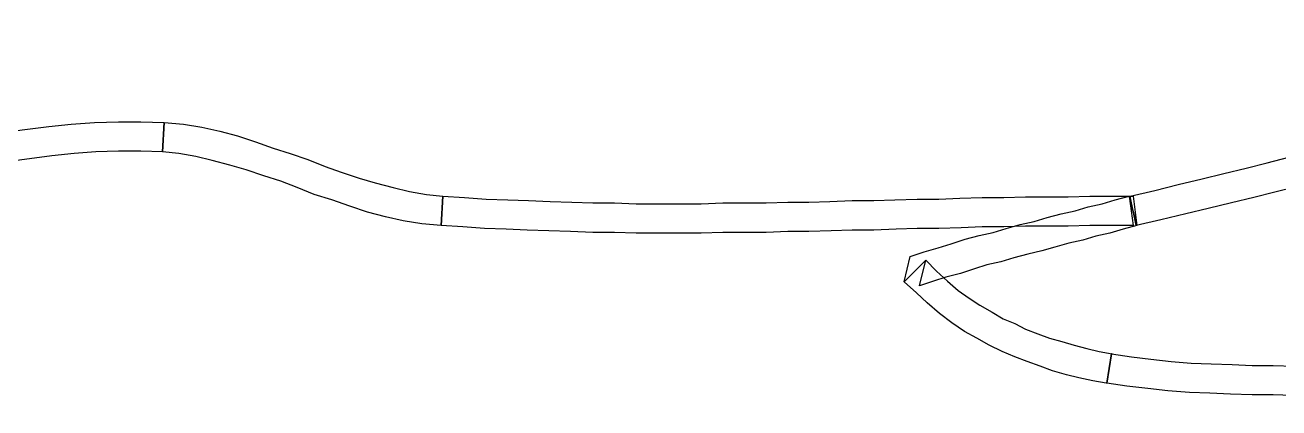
# Model space of a CAD drawing. Header units: centimetres. Extents: x 0.1 to 36.1, y 0.1 to 26.9.
# Drawn here: x 6.58 to 13.38, y 0.87 to 2.95 of the extents above; entities that cross this region are included whole.
import ezdxf

# ---------------------------------------------------------------- set-up
doc = ezdxf.new("R2010")
doc.units = ezdxf.units.CM
doc.header["$MEASUREMENT"] = 0
doc.layers.add('Layer 1', color=7, linetype='Continuous')

msp = doc.modelspace()

# ---------------------------------------------------------------- linework, layer by layer
at = {"layer": 'Layer 1'}
for points, knots in [([(12.60783, 1.8599), (12.60783, 1.8599), (12.74218, 1.88929), (12.74218, 1.88929), (12.74218, 1.88929), (12.74218, 1.88929), (12.87653, 1.92287), (12.87653, 1.92287), (12.87653, 1.92287), (12.87653, 1.92287), (12.99829, 1.95226), (12.99829, 1.95226), (12.99829, 1.95226), (12.99829, 1.95226), (13.12424, 1.98165), (13.12424, 1.98165), (13.12424, 1.98165), (13.12424, 1.98165), (13.24599, 2.01104), (13.24599, 2.01104), (13.24599, 2.01104), (13.24599, 2.01104), (13.35935, 2.04043), (13.35935, 2.04043), (13.35935, 2.04043), (13.35935, 2.04043), (13.4769, 2.06982), (13.4769, 2.06982), (13.4769, 2.06982), (13.4769, 2.06982), (13.58606, 2.09921), (13.58606, 2.09921), (13.58606, 2.09921), (13.58606, 2.09921), (13.69942, 2.12859), (13.69942, 2.12859), (13.69942, 2.12859), (13.69942, 2.12859), (13.80858, 2.15379), (13.80858, 2.15379), (13.80858, 2.15379), (13.80858, 2.15379), (13.91354, 2.18317), (13.91354, 2.18317), (13.91354, 2.18317), (13.91354, 2.18317), (14.0227, 2.21256), (14.0227, 2.21256), (14.0227, 2.21256), (14.0227, 2.21256), (14.12766, 2.24195), (14.12766, 2.24195), (14.12766, 2.24195), (14.12766, 2.24195), (14.23262, 2.26714), (14.23262, 2.26714), (14.23262, 2.26714), (14.23262, 2.26714), (14.33758, 2.29653), (14.33758, 2.29653), (14.33758, 2.29653), (14.33758, 2.29653), (14.44674, 2.32592), (14.44674, 2.32592), (14.44674, 2.32592), (14.44674, 2.32592), (14.5517, 2.35111), (14.5517, 2.35111), (14.5517, 2.35111), (14.5517, 2.35111), (14.66086, 2.3805), (14.66086, 2.3805), (14.66086, 2.3805), (14.66086, 2.3805), (14.77002, 2.40569), (14.77002, 2.40569), (14.77002, 2.40569), (14.77002, 2.40569), (14.87917, 2.43508), (14.87917, 2.43508), (14.87917, 2.43508), (14.87917, 2.43508), (14.98833, 2.46447), (14.98833, 2.46447), (14.98833, 2.46447), (14.98833, 2.46447), (15.10169, 2.49386), (15.10169, 2.49386), (15.10169, 2.49386), (15.10169, 2.49386), (15.21505, 2.51905), (15.21505, 2.51905), (15.21505, 2.51905), (15.21505, 2.51905), (15.341, 2.54844), (15.341, 2.54844), (15.341, 2.54844), (15.341, 2.54844), (15.45855, 2.57783), (15.45855, 2.57783), (15.45855, 2.57783), (15.45855, 2.57783), (15.58451, 2.60721), (15.58451, 2.60721), (15.58451, 2.60721), (15.58451, 2.60721), (15.71046, 2.6366), (15.71046, 2.6366), (15.71046, 2.6366), (15.71046, 2.6366), (15.84481, 2.66599), (15.84481, 2.66599), (15.84481, 2.66599), (15.84481, 2.66599), (15.97916, 2.69538), (15.97916, 2.69538), (15.97916, 2.69538), (15.97916, 2.69538), (16.1219, 2.72477), (16.1219, 2.72477), (16.1219, 2.72477), (16.1219, 2.72477), (16.26885, 2.75836), (16.26885, 2.75836), (16.26885, 2.75836), (16.26885, 2.75836), (16.41999, 2.78775), (16.41999, 2.78775), (16.41999, 2.78775), (16.41999, 2.78775), (16.3864, 2.94729), (16.3864, 2.94729), (16.3864, 2.94729), (16.3864, 2.94729), (16.23526, 2.9179), (16.23526, 2.9179), (16.23526, 2.9179), (16.23526, 2.9179), (16.08832, 2.88431), (16.08832, 2.88431), (16.08832, 2.88431), (16.08832, 2.88431), (15.94557, 2.85492), (15.94557, 2.85492), (15.94557, 2.85492), (15.94557, 2.85492), (15.81122, 2.82553), (15.81122, 2.82553), (15.81122, 2.82553), (15.81122, 2.82553), (15.67687, 2.79614), (15.67687, 2.79614), (15.67687, 2.79614), (15.67687, 2.79614), (15.55092, 2.76675), (15.55092, 2.76675), (15.55092, 2.76675), (15.55092, 2.76675), (15.42497, 2.73736), (15.42497, 2.73736), (15.42497, 2.73736), (15.42497, 2.73736), (15.29902, 2.70798), (15.29902, 2.70798), (15.29902, 2.70798), (15.29902, 2.70798), (15.18146, 2.67859), (15.18146, 2.67859), (15.18146, 2.67859), (15.18146, 2.67859), (15.0681, 2.6534), (15.0681, 2.6534), (15.0681, 2.6534), (15.0681, 2.6534), (14.94635, 2.62401), (14.94635, 2.62401), (14.94635, 2.62401), (14.94635, 2.62401), (14.83719, 2.59462), (14.83719, 2.59462), (14.83719, 2.59462), (14.83719, 2.59462), (14.72803, 2.56523), (14.72803, 2.56523), (14.72803, 2.56523), (14.72803, 2.56523), (14.61887, 2.54004), (14.61887, 2.54004), (14.61887, 2.54004), (14.61887, 2.54004), (14.50971, 2.51065), (14.50971, 2.51065), (14.50971, 2.51065), (14.50971, 2.51065), (14.40475, 2.48546), (14.40475, 2.48546), (14.40475, 2.48546), (14.40475, 2.48546), (14.29559, 2.45607), (14.29559, 2.45607), (14.29559, 2.45607), (14.29559, 2.45607), (14.19063, 2.42668), (14.19063, 2.42668), (14.19063, 2.42668), (14.19063, 2.42668), (14.08567, 2.40149), (14.08567, 2.40149), (14.08567, 2.40149), (14.08567, 2.40149), (13.98071, 2.3721), (13.98071, 2.3721), (13.98071, 2.3721), (13.98071, 2.3721), (13.87155, 2.34271), (13.87155, 2.34271), (13.87155, 2.34271), (13.87155, 2.34271), (13.76659, 2.31333), (13.76659, 2.31333), (13.76659, 2.31333), (13.76659, 2.31333), (13.65744, 2.28813), (13.65744, 2.28813), (13.65744, 2.28813), (13.65744, 2.28813), (13.54408, 2.25875), (13.54408, 2.25875), (13.54408, 2.25875), (13.54408, 2.25875), (13.43492, 2.22936), (13.43492, 2.22936), (13.43492, 2.22936), (13.43492, 2.22936), (13.31736, 2.19997), (13.31736, 2.19997), (13.31736, 2.19997), (13.31736, 2.19997), (13.20401, 2.17058), (13.20401, 2.17058), (13.20401, 2.17058), (13.20401, 2.17058), (13.08225, 2.14119), (13.08225, 2.14119), (13.08225, 2.14119), (13.08225, 2.14119), (12.9647, 2.1118), (12.9647, 2.1118), (12.9647, 2.1118), (12.9647, 2.1118), (12.83455, 2.08241), (12.83455, 2.08241), (12.83455, 2.08241), (12.83455, 2.08241), (12.70859, 2.04883), (12.70859, 2.04883), (12.70859, 2.04883), (12.70859, 2.04883), (12.57425, 2.01944), (12.57425, 2.01944), (12.57425, 2.01944), (12.57425, 2.01944), (12.60783, 1.8599), (12.60783, 1.8599)], [0, 0, 0, 0, 0.0151515, 0.0151515, 0.0151515, 0.0151515, 0.030303, 0.030303, 0.030303, 0.030303, 0.0454545, 0.0454545, 0.0454545, 0.0454545, 0.0606061, 0.0606061, 0.0606061, 0.0606061, 0.0757576, 0.0757576, 0.0757576, 0.0757576, 0.0909091, 0.0909091, 0.0909091, 0.0909091, 0.1060606, 0.1060606, 0.1060606, 0.1060606, 0.1212121, 0.1212121, 0.1212121, 0.1212121, 0.1363636, 0.1363636, 0.1363636, 0.1363636, 0.1515152, 0.1515152, 0.1515152, 0.1515152, 0.1666667, 0.1666667, 0.1666667, 0.1666667, 0.1818182, 0.1818182, 0.1818182, 0.1818182, 0.1969697, 0.1969697, 0.1969697, 0.1969697, 0.2121212, 0.2121212, 0.2121212, 0.2121212, 0.2272727, 0.2272727, 0.2272727, 0.2272727, 0.2424242, 0.2424242, 0.2424242, 0.2424242, 0.2575758, 0.2575758, 0.2575758, 0.2575758, 0.2727273, 0.2727273, 0.2727273, 0.2727273, 0.2878788, 0.2878788, 0.2878788, 0.2878788, 0.3030303, 0.3030303, 0.3030303, 0.3030303, 0.3181818, 0.3181818, 0.3181818, 0.3181818, 0.3333333, 0.3333333, 0.3333333, 0.3333333, 0.3484848, 0.3484848, 0.3484848, 0.3484848, 0.3636364, 0.3636364, 0.3636364, 0.3636364, 0.3787879, 0.3787879, 0.3787879, 0.3787879, 0.3939394, 0.3939394, 0.3939394, 0.3939394, 0.4090909, 0.4090909, 0.4090909, 0.4090909, 0.4242424, 0.4242424, 0.4242424, 0.4242424, 0.4393939, 0.4393939, 0.4393939, 0.4393939, 0.4545455, 0.4545455, 0.4545455, 0.4545455, 0.469697, 0.469697, 0.469697, 0.469697, 0.4848485, 0.4848485, 0.4848485, 0.4848485, 0.5, 0.5, 0.5, 0.5, 0.5151515, 0.5151515, 0.5151515, 0.5151515, 0.530303, 0.530303, 0.530303, 0.530303, 0.5454545, 0.5454545, 0.5454545, 0.5454545, 0.5606061, 0.5606061, 0.5606061, 0.5606061, 0.5757576, 0.5757576, 0.5757576, 0.5757576, 0.5909091, 0.5909091, 0.5909091, 0.5909091, 0.6060606, 0.6060606, 0.6060606, 0.6060606, 0.6212121, 0.6212121, 0.6212121, 0.6212121, 0.6363636, 0.6363636, 0.6363636, 0.6363636, 0.6515152, 0.6515152, 0.6515152, 0.6515152, 0.6666667, 0.6666667, 0.6666667, 0.6666667, 0.6818182, 0.6818182, 0.6818182, 0.6818182, 0.6969697, 0.6969697, 0.6969697, 0.6969697, 0.7121212, 0.7121212, 0.7121212, 0.7121212, 0.7272727, 0.7272727, 0.7272727, 0.7272727, 0.7424242, 0.7424242, 0.7424242, 0.7424242, 0.7575758, 0.7575758, 0.7575758, 0.7575758, 0.7727273, 0.7727273, 0.7727273, 0.7727273, 0.7878788, 0.7878788, 0.7878788, 0.7878788, 0.8030303, 0.8030303, 0.8030303, 0.8030303, 0.8181818, 0.8181818, 0.8181818, 0.8181818, 0.8333333, 0.8333333, 0.8333333, 0.8333333, 0.8484848, 0.8484848, 0.8484848, 0.8484848, 0.8636364, 0.8636364, 0.8636364, 0.8636364, 0.8787879, 0.8787879, 0.8787879, 0.8787879, 0.8939394, 0.8939394, 0.8939394, 0.8939394, 0.9090909, 0.9090909, 0.9090909, 0.9090909, 0.9242424, 0.9242424, 0.9242424, 0.9242424, 0.9393939, 0.9393939, 0.9393939, 0.9393939, 0.9545455, 0.9545455, 0.9545455, 0.9545455, 0.969697, 0.969697, 0.969697, 0.969697, 0.9848485, 0.9848485, 0.9848485, 0.9848485, 1, 1, 1, 1]), ([(7.33463, 2.41829), (7.33463, 2.41829), (7.33463, 2.41829), (7.33463, 2.41829), (7.33463, 2.41829), (7.33463, 2.41829), (7.20867, 2.42248), (7.20867, 2.42248), (7.20867, 2.42248), (7.20867, 2.42248), (7.08692, 2.42248), (7.08692, 2.42248), (7.08692, 2.42248), (7.08692, 2.42248), (6.95677, 2.41829), (6.95677, 2.41829), (6.95677, 2.41829), (6.95677, 2.41829), (6.83082, 2.40989), (6.83082, 2.40989), (6.83082, 2.40989), (6.83082, 2.40989), (6.70906, 2.39729), (6.70906, 2.39729), (6.70906, 2.39729), (6.70906, 2.39729), (6.57891, 2.3805), (6.57891, 2.3805), (6.57891, 2.3805), (6.57891, 2.3805), (6.45716, 2.36371), (6.45716, 2.36371), (6.45716, 2.36371), (6.45716, 2.36371), (6.33121, 2.34691), (6.33121, 2.34691), (6.33121, 2.34691), (6.33121, 2.34691), (6.20945, 2.33012), (6.20945, 2.33012), (6.20945, 2.33012), (6.20945, 2.33012), (6.0877, 2.31333), (6.0877, 2.31333), (6.0877, 2.31333), (6.0877, 2.31333), (5.96594, 2.30073), (5.96594, 2.30073), (5.96594, 2.30073), (5.96594, 2.30073), (5.83999, 2.28813), (5.83999, 2.28813), (5.83999, 2.28813), (5.83999, 2.28813), (5.72244, 2.27974), (5.72244, 2.27974), (5.72244, 2.27974), (5.72244, 2.27974), (5.60488, 2.27554), (5.60488, 2.27554), (5.60488, 2.27554), (5.60488, 2.27554), (5.48313, 2.27554), (5.48313, 2.27554), (5.48313, 2.27554), (5.48313, 2.27554), (5.36557, 2.28394), (5.36557, 2.28394), (5.36557, 2.28394), (5.36557, 2.28394), (5.34878, 2.1244), (5.34878, 2.1244), (5.34878, 2.1244), (5.34878, 2.1244), (5.47473, 2.116), (5.47473, 2.116), (5.47473, 2.116), (5.47473, 2.116), (5.60488, 2.116), (5.60488, 2.116), (5.60488, 2.116), (5.60488, 2.116), (5.73083, 2.1202), (5.73083, 2.1202), (5.73083, 2.1202), (5.73083, 2.1202), (5.85679, 2.12859), (5.85679, 2.12859), (5.85679, 2.12859), (5.85679, 2.12859), (5.98274, 2.14119), (5.98274, 2.14119), (5.98274, 2.14119), (5.98274, 2.14119), (6.10449, 2.15379), (6.10449, 2.15379), (6.10449, 2.15379), (6.10449, 2.15379), (6.23464, 2.17058), (6.23464, 2.17058), (6.23464, 2.17058), (6.23464, 2.17058), (6.3564, 2.18737), (6.3564, 2.18737), (6.3564, 2.18737), (6.3564, 2.18737), (6.48235, 2.20417), (6.48235, 2.20417), (6.48235, 2.20417), (6.48235, 2.20417), (6.6041, 2.22096), (6.6041, 2.22096), (6.6041, 2.22096), (6.6041, 2.22096), (6.72586, 2.23775), (6.72586, 2.23775), (6.72586, 2.23775), (6.72586, 2.23775), (6.84761, 2.25035), (6.84761, 2.25035), (6.84761, 2.25035), (6.84761, 2.25035), (6.96517, 2.25875), (6.96517, 2.25875), (6.96517, 2.25875), (6.96517, 2.25875), (7.08692, 2.26294), (7.08692, 2.26294), (7.08692, 2.26294), (7.08692, 2.26294), (7.20867, 2.26294), (7.20867, 2.26294), (7.20867, 2.26294), (7.20867, 2.26294), (7.32623, 2.25875), (7.32623, 2.25875), (7.32623, 2.25875), (7.32623, 2.25875), (7.32623, 2.25875), (7.32623, 2.25875), (7.32623, 2.25875), (7.32623, 2.25875), (7.33463, 2.41829), (7.33463, 2.41829)], [0, 0, 0, 0, 0.0277778, 0.0277778, 0.0277778, 0.0277778, 0.0555556, 0.0555556, 0.0555556, 0.0555556, 0.0833333, 0.0833333, 0.0833333, 0.0833333, 0.1111111, 0.1111111, 0.1111111, 0.1111111, 0.1388889, 0.1388889, 0.1388889, 0.1388889, 0.1666667, 0.1666667, 0.1666667, 0.1666667, 0.1944444, 0.1944444, 0.1944444, 0.1944444, 0.2222222, 0.2222222, 0.2222222, 0.2222222, 0.25, 0.25, 0.25, 0.25, 0.2777778, 0.2777778, 0.2777778, 0.2777778, 0.3055556, 0.3055556, 0.3055556, 0.3055556, 0.3333333, 0.3333333, 0.3333333, 0.3333333, 0.3611111, 0.3611111, 0.3611111, 0.3611111, 0.3888889, 0.3888889, 0.3888889, 0.3888889, 0.4166667, 0.4166667, 0.4166667, 0.4166667, 0.4444444, 0.4444444, 0.4444444, 0.4444444, 0.4722222, 0.4722222, 0.4722222, 0.4722222, 0.5, 0.5, 0.5, 0.5, 0.5277778, 0.5277778, 0.5277778, 0.5277778, 0.5555556, 0.5555556, 0.5555556, 0.5555556, 0.5833333, 0.5833333, 0.5833333, 0.5833333, 0.6111111, 0.6111111, 0.6111111, 0.6111111, 0.6388889, 0.6388889, 0.6388889, 0.6388889, 0.6666667, 0.6666667, 0.6666667, 0.6666667, 0.6944444, 0.6944444, 0.6944444, 0.6944444, 0.7222222, 0.7222222, 0.7222222, 0.7222222, 0.75, 0.75, 0.75, 0.75, 0.7777778, 0.7777778, 0.7777778, 0.7777778, 0.8055556, 0.8055556, 0.8055556, 0.8055556, 0.8333333, 0.8333333, 0.8333333, 0.8333333, 0.8611111, 0.8611111, 0.8611111, 0.8611111, 0.8888889, 0.8888889, 0.8888889, 0.8888889, 0.9166667, 0.9166667, 0.9166667, 0.9166667, 0.9444444, 0.9444444, 0.9444444, 0.9444444, 0.9722222, 0.9722222, 0.9722222, 0.9722222, 1, 1, 1, 1]), ([(8.84606, 2.01944), (8.84606, 2.01944), (8.84606, 2.01944), (8.84606, 2.01944), (8.84606, 2.01944), (8.84606, 2.01944), (8.75789, 2.02783), (8.75789, 2.02783), (8.75789, 2.02783), (8.75789, 2.02783), (8.66552, 2.04463), (8.66552, 2.04463), (8.66552, 2.04463), (8.66552, 2.04463), (8.57736, 2.06562), (8.57736, 2.06562), (8.57736, 2.06562), (8.57736, 2.06562), (8.48079, 2.09081), (8.48079, 2.09081), (8.48079, 2.09081), (8.48079, 2.09081), (8.39263, 2.116), (8.39263, 2.116), (8.39263, 2.116), (8.39263, 2.116), (8.29606, 2.14959), (8.29606, 2.14959), (8.29606, 2.14959), (8.29606, 2.14959), (8.2079, 2.17898), (8.2079, 2.17898), (8.2079, 2.17898), (8.2079, 2.17898), (8.11553, 2.21676), (8.11553, 2.21676), (8.11553, 2.21676), (8.11553, 2.21676), (8.01897, 2.25035), (8.01897, 2.25035), (8.01897, 2.25035), (8.01897, 2.25035), (7.9266, 2.27974), (7.9266, 2.27974), (7.9266, 2.27974), (7.9266, 2.27974), (7.83004, 2.31333), (7.83004, 2.31333), (7.83004, 2.31333), (7.83004, 2.31333), (7.73348, 2.34691), (7.73348, 2.34691), (7.73348, 2.34691), (7.73348, 2.34691), (7.63691, 2.3721), (7.63691, 2.3721), (7.63691, 2.3721), (7.63691, 2.3721), (7.54035, 2.39309), (7.54035, 2.39309), (7.54035, 2.39309), (7.54035, 2.39309), (7.43959, 2.40989), (7.43959, 2.40989), (7.43959, 2.40989), (7.43959, 2.40989), (7.33463, 2.41829), (7.33463, 2.41829), (7.33463, 2.41829), (7.33463, 2.41829), (7.32623, 2.25875), (7.32623, 2.25875), (7.32623, 2.25875), (7.32623, 2.25875), (7.4144, 2.25035), (7.4144, 2.25035), (7.4144, 2.25035), (7.4144, 2.25035), (7.50676, 2.23356), (7.50676, 2.23356), (7.50676, 2.23356), (7.50676, 2.23356), (7.59493, 2.21256), (7.59493, 2.21256), (7.59493, 2.21256), (7.59493, 2.21256), (7.69149, 2.18737), (7.69149, 2.18737), (7.69149, 2.18737), (7.69149, 2.18737), (7.77966, 2.16218), (7.77966, 2.16218), (7.77966, 2.16218), (7.77966, 2.16218), (7.87622, 2.12859), (7.87622, 2.12859), (7.87622, 2.12859), (7.87622, 2.12859), (7.96859, 2.09921), (7.96859, 2.09921), (7.96859, 2.09921), (7.96859, 2.09921), (8.05675, 2.06562), (8.05675, 2.06562), (8.05675, 2.06562), (8.05675, 2.06562), (8.14912, 2.02783), (8.14912, 2.02783), (8.14912, 2.02783), (8.14912, 2.02783), (8.24568, 1.99844), (8.24568, 1.99844), (8.24568, 1.99844), (8.24568, 1.99844), (8.34225, 1.96486), (8.34225, 1.96486), (8.34225, 1.96486), (8.34225, 1.96486), (8.43881, 1.93127), (8.43881, 1.93127), (8.43881, 1.93127), (8.43881, 1.93127), (8.53537, 1.90608), (8.53537, 1.90608), (8.53537, 1.90608), (8.53537, 1.90608), (8.63194, 1.88509), (8.63194, 1.88509), (8.63194, 1.88509), (8.63194, 1.88509), (8.7327, 1.86829), (8.7327, 1.86829), (8.7327, 1.86829), (8.7327, 1.86829), (8.83766, 1.8599), (8.83766, 1.8599), (8.83766, 1.8599), (8.83766, 1.8599), (8.83766, 1.8599), (8.83766, 1.8599), (8.83766, 1.8599), (8.83766, 1.8599), (8.84606, 2.01944), (8.84606, 2.01944)], [0, 0, 0, 0, 0.0277778, 0.0277778, 0.0277778, 0.0277778, 0.0555556, 0.0555556, 0.0555556, 0.0555556, 0.0833333, 0.0833333, 0.0833333, 0.0833333, 0.1111111, 0.1111111, 0.1111111, 0.1111111, 0.1388889, 0.1388889, 0.1388889, 0.1388889, 0.1666667, 0.1666667, 0.1666667, 0.1666667, 0.1944444, 0.1944444, 0.1944444, 0.1944444, 0.2222222, 0.2222222, 0.2222222, 0.2222222, 0.25, 0.25, 0.25, 0.25, 0.2777778, 0.2777778, 0.2777778, 0.2777778, 0.3055556, 0.3055556, 0.3055556, 0.3055556, 0.3333333, 0.3333333, 0.3333333, 0.3333333, 0.3611111, 0.3611111, 0.3611111, 0.3611111, 0.3888889, 0.3888889, 0.3888889, 0.3888889, 0.4166667, 0.4166667, 0.4166667, 0.4166667, 0.4444444, 0.4444444, 0.4444444, 0.4444444, 0.4722222, 0.4722222, 0.4722222, 0.4722222, 0.5, 0.5, 0.5, 0.5, 0.5277778, 0.5277778, 0.5277778, 0.5277778, 0.5555556, 0.5555556, 0.5555556, 0.5555556, 0.5833333, 0.5833333, 0.5833333, 0.5833333, 0.6111111, 0.6111111, 0.6111111, 0.6111111, 0.6388889, 0.6388889, 0.6388889, 0.6388889, 0.6666667, 0.6666667, 0.6666667, 0.6666667, 0.6944444, 0.6944444, 0.6944444, 0.6944444, 0.7222222, 0.7222222, 0.7222222, 0.7222222, 0.75, 0.75, 0.75, 0.75, 0.7777778, 0.7777778, 0.7777778, 0.7777778, 0.8055556, 0.8055556, 0.8055556, 0.8055556, 0.8333333, 0.8333333, 0.8333333, 0.8333333, 0.8611111, 0.8611111, 0.8611111, 0.8611111, 0.8888889, 0.8888889, 0.8888889, 0.8888889, 0.9166667, 0.9166667, 0.9166667, 0.9166667, 0.9444444, 0.9444444, 0.9444444, 0.9444444, 0.9722222, 0.9722222, 0.9722222, 0.9722222, 1, 1, 1, 1]), ([(12.61203, 1.8599), (12.61203, 1.8599), (12.59104, 2.01944), (12.59104, 2.01944), (12.59104, 2.01944), (12.59104, 2.01944), (12.47348, 2.01944), (12.47348, 2.01944), (12.47348, 2.01944), (12.47348, 2.01944), (12.35593, 2.01944), (12.35593, 2.01944), (12.35593, 2.01944), (12.35593, 2.01944), (12.23837, 2.01524), (12.23837, 2.01524), (12.23837, 2.01524), (12.23837, 2.01524), (12.12502, 2.01524), (12.12502, 2.01524), (12.12502, 2.01524), (12.12502, 2.01524), (12.00746, 2.01524), (12.00746, 2.01524), (12.00746, 2.01524), (12.00746, 2.01524), (11.8899, 2.01104), (11.8899, 2.01104), (11.8899, 2.01104), (11.8899, 2.01104), (11.77235, 2.01104), (11.77235, 2.01104), (11.77235, 2.01104), (11.77235, 2.01104), (11.65059, 2.00684), (11.65059, 2.00684), (11.65059, 2.00684), (11.65059, 2.00684), (11.53724, 2.00264), (11.53724, 2.00264), (11.53724, 2.00264), (11.53724, 2.00264), (11.41968, 2.00264), (11.41968, 2.00264), (11.41968, 2.00264), (11.41968, 2.00264), (11.29793, 1.99844), (11.29793, 1.99844), (11.29793, 1.99844), (11.29793, 1.99844), (11.18457, 1.99425), (11.18457, 1.99425), (11.18457, 1.99425), (11.18457, 1.99425), (11.06702, 1.99425), (11.06702, 1.99425), (11.06702, 1.99425), (11.06702, 1.99425), (10.94526, 1.99005), (10.94526, 1.99005), (10.94526, 1.99005), (10.94526, 1.99005), (10.8319, 1.98585), (10.8319, 1.98585), (10.8319, 1.98585), (10.8319, 1.98585), (10.71855, 1.98585), (10.71855, 1.98585), (10.71855, 1.98585), (10.71855, 1.98585), (10.60099, 1.98165), (10.60099, 1.98165), (10.60099, 1.98165), (10.60099, 1.98165), (10.48344, 1.98165), (10.48344, 1.98165), (10.48344, 1.98165), (10.48344, 1.98165), (10.36588, 1.98165), (10.36588, 1.98165), (10.36588, 1.98165), (10.36588, 1.98165), (10.24832, 1.97745), (10.24832, 1.97745), (10.24832, 1.97745), (10.24832, 1.97745), (10.13077, 1.97745), (10.13077, 1.97745), (10.13077, 1.97745), (10.13077, 1.97745), (10.01321, 1.97745), (10.01321, 1.97745), (10.01321, 1.97745), (10.01321, 1.97745), (9.89566, 1.97745), (9.89566, 1.97745), (9.89566, 1.97745), (9.89566, 1.97745), (9.7781, 1.98165), (9.7781, 1.98165), (9.7781, 1.98165), (9.7781, 1.98165), (9.66055, 1.98165), (9.66055, 1.98165), (9.66055, 1.98165), (9.66055, 1.98165), (9.54719, 1.98585), (9.54719, 1.98585), (9.54719, 1.98585), (9.54719, 1.98585), (9.42963, 1.99005), (9.42963, 1.99005), (9.42963, 1.99005), (9.42963, 1.99005), (9.31208, 1.99425), (9.31208, 1.99425), (9.31208, 1.99425), (9.31208, 1.99425), (9.19872, 1.99844), (9.19872, 1.99844), (9.19872, 1.99844), (9.19872, 1.99844), (9.08117, 2.00264), (9.08117, 2.00264), (9.08117, 2.00264), (9.08117, 2.00264), (8.96361, 2.01104), (8.96361, 2.01104), (8.96361, 2.01104), (8.96361, 2.01104), (8.84606, 2.01944), (8.84606, 2.01944), (8.84606, 2.01944), (8.84606, 2.01944), (8.83766, 1.8599), (8.83766, 1.8599), (8.83766, 1.8599), (8.83766, 1.8599), (8.95521, 1.8515), (8.95521, 1.8515), (8.95521, 1.8515), (8.95521, 1.8515), (9.07277, 1.8431), (9.07277, 1.8431), (9.07277, 1.8431), (9.07277, 1.8431), (9.19032, 1.8389), (9.19032, 1.8389), (9.19032, 1.8389), (9.19032, 1.8389), (9.30368, 1.83471), (9.30368, 1.83471), (9.30368, 1.83471), (9.30368, 1.83471), (9.42124, 1.83051), (9.42124, 1.83051), (9.42124, 1.83051), (9.42124, 1.83051), (9.53879, 1.82631), (9.53879, 1.82631), (9.53879, 1.82631), (9.53879, 1.82631), (9.66055, 1.82211), (9.66055, 1.82211), (9.66055, 1.82211), (9.66055, 1.82211), (9.7781, 1.82211), (9.7781, 1.82211), (9.7781, 1.82211), (9.7781, 1.82211), (9.89566, 1.81791), (9.89566, 1.81791), (9.89566, 1.81791), (9.89566, 1.81791), (10.01321, 1.81791), (10.01321, 1.81791), (10.01321, 1.81791), (10.01321, 1.81791), (10.13077, 1.81791), (10.13077, 1.81791), (10.13077, 1.81791), (10.13077, 1.81791), (10.24832, 1.81791), (10.24832, 1.81791), (10.24832, 1.81791), (10.24832, 1.81791), (10.36588, 1.82211), (10.36588, 1.82211), (10.36588, 1.82211), (10.36588, 1.82211), (10.48344, 1.82211), (10.48344, 1.82211), (10.48344, 1.82211), (10.48344, 1.82211), (10.60099, 1.82211), (10.60099, 1.82211), (10.60099, 1.82211), (10.60099, 1.82211), (10.71855, 1.82631), (10.71855, 1.82631), (10.71855, 1.82631), (10.71855, 1.82631), (10.8319, 1.82631), (10.8319, 1.82631), (10.8319, 1.82631), (10.8319, 1.82631), (10.95366, 1.83051), (10.95366, 1.83051), (10.95366, 1.83051), (10.95366, 1.83051), (11.06702, 1.83471), (11.06702, 1.83471), (11.06702, 1.83471), (11.06702, 1.83471), (11.18457, 1.83471), (11.18457, 1.83471), (11.18457, 1.83471), (11.18457, 1.83471), (11.30632, 1.8389), (11.30632, 1.8389), (11.30632, 1.8389), (11.30632, 1.8389), (11.41968, 1.8431), (11.41968, 1.8431), (11.41968, 1.8431), (11.41968, 1.8431), (11.53724, 1.8431), (11.53724, 1.8431), (11.53724, 1.8431), (11.53724, 1.8431), (11.65899, 1.8473), (11.65899, 1.8473), (11.65899, 1.8473), (11.65899, 1.8473), (11.77235, 1.8515), (11.77235, 1.8515), (11.77235, 1.8515), (11.77235, 1.8515), (11.8899, 1.8515), (11.8899, 1.8515), (11.8899, 1.8515), (11.8899, 1.8515), (12.00746, 1.8557), (12.00746, 1.8557), (12.00746, 1.8557), (12.00746, 1.8557), (12.12502, 1.8557), (12.12502, 1.8557), (12.12502, 1.8557), (12.12502, 1.8557), (12.23837, 1.8557), (12.23837, 1.8557), (12.23837, 1.8557), (12.23837, 1.8557), (12.35593, 1.8599), (12.35593, 1.8599), (12.35593, 1.8599), (12.35593, 1.8599), (12.47348, 1.8599), (12.47348, 1.8599), (12.47348, 1.8599), (12.47348, 1.8599), (12.59104, 1.8599), (12.59104, 1.8599), (12.59104, 1.8599), (12.59104, 1.8599), (12.57005, 2.01944), (12.57005, 2.01944), (12.57005, 2.01944), (12.57005, 2.01944), (12.61203, 1.8599), (12.61203, 1.8599)], [0, 0, 0, 0, 0.0147059, 0.0147059, 0.0147059, 0.0147059, 0.0294118, 0.0294118, 0.0294118, 0.0294118, 0.0441176, 0.0441176, 0.0441176, 0.0441176, 0.0588235, 0.0588235, 0.0588235, 0.0588235, 0.0735294, 0.0735294, 0.0735294, 0.0735294, 0.0882353, 0.0882353, 0.0882353, 0.0882353, 0.1029412, 0.1029412, 0.1029412, 0.1029412, 0.1176471, 0.1176471, 0.1176471, 0.1176471, 0.1323529, 0.1323529, 0.1323529, 0.1323529, 0.1470588, 0.1470588, 0.1470588, 0.1470588, 0.1617647, 0.1617647, 0.1617647, 0.1617647, 0.1764706, 0.1764706, 0.1764706, 0.1764706, 0.1911765, 0.1911765, 0.1911765, 0.1911765, 0.2058824, 0.2058824, 0.2058824, 0.2058824, 0.2205882, 0.2205882, 0.2205882, 0.2205882, 0.2352941, 0.2352941, 0.2352941, 0.2352941, 0.25, 0.25, 0.25, 0.25, 0.2647059, 0.2647059, 0.2647059, 0.2647059, 0.2794118, 0.2794118, 0.2794118, 0.2794118, 0.2941176, 0.2941176, 0.2941176, 0.2941176, 0.3088235, 0.3088235, 0.3088235, 0.3088235, 0.3235294, 0.3235294, 0.3235294, 0.3235294, 0.3382353, 0.3382353, 0.3382353, 0.3382353, 0.3529412, 0.3529412, 0.3529412, 0.3529412, 0.3676471, 0.3676471, 0.3676471, 0.3676471, 0.3823529, 0.3823529, 0.3823529, 0.3823529, 0.3970588, 0.3970588, 0.3970588, 0.3970588, 0.4117647, 0.4117647, 0.4117647, 0.4117647, 0.4264706, 0.4264706, 0.4264706, 0.4264706, 0.4411765, 0.4411765, 0.4411765, 0.4411765, 0.4558824, 0.4558824, 0.4558824, 0.4558824, 0.4705882, 0.4705882, 0.4705882, 0.4705882, 0.4852941, 0.4852941, 0.4852941, 0.4852941, 0.5, 0.5, 0.5, 0.5, 0.5147059, 0.5147059, 0.5147059, 0.5147059, 0.5294118, 0.5294118, 0.5294118, 0.5294118, 0.5441176, 0.5441176, 0.5441176, 0.5441176, 0.5588235, 0.5588235, 0.5588235, 0.5588235, 0.5735294, 0.5735294, 0.5735294, 0.5735294, 0.5882353, 0.5882353, 0.5882353, 0.5882353, 0.6029412, 0.6029412, 0.6029412, 0.6029412, 0.6176471, 0.6176471, 0.6176471, 0.6176471, 0.6323529, 0.6323529, 0.6323529, 0.6323529, 0.6470588, 0.6470588, 0.6470588, 0.6470588, 0.6617647, 0.6617647, 0.6617647, 0.6617647, 0.6764706, 0.6764706, 0.6764706, 0.6764706, 0.6911765, 0.6911765, 0.6911765, 0.6911765, 0.7058824, 0.7058824, 0.7058824, 0.7058824, 0.7205882, 0.7205882, 0.7205882, 0.7205882, 0.7352941, 0.7352941, 0.7352941, 0.7352941, 0.75, 0.75, 0.75, 0.75, 0.7647059, 0.7647059, 0.7647059, 0.7647059, 0.7794118, 0.7794118, 0.7794118, 0.7794118, 0.7941176, 0.7941176, 0.7941176, 0.7941176, 0.8088235, 0.8088235, 0.8088235, 0.8088235, 0.8235294, 0.8235294, 0.8235294, 0.8235294, 0.8382353, 0.8382353, 0.8382353, 0.8382353, 0.8529412, 0.8529412, 0.8529412, 0.8529412, 0.8676471, 0.8676471, 0.8676471, 0.8676471, 0.8823529, 0.8823529, 0.8823529, 0.8823529, 0.8970588, 0.8970588, 0.8970588, 0.8970588, 0.9117647, 0.9117647, 0.9117647, 0.9117647, 0.9264706, 0.9264706, 0.9264706, 0.9264706, 0.9411765, 0.9411765, 0.9411765, 0.9411765, 0.9558824, 0.9558824, 0.9558824, 0.9558824, 0.9705882, 0.9705882, 0.9705882, 0.9705882, 0.9852941, 0.9852941, 0.9852941, 0.9852941, 1, 1, 1, 1]), ([(11.46586, 1.67097), (11.46586, 1.67097), (11.43228, 1.53242), (11.43228, 1.53242), (11.43228, 1.53242), (11.43228, 1.53242), (11.50785, 1.55761), (11.50785, 1.55761), (11.50785, 1.55761), (11.50785, 1.55761), (11.57502, 1.5786), (11.57502, 1.5786), (11.57502, 1.5786), (11.57502, 1.5786), (11.65479, 1.59959), (11.65479, 1.59959), (11.65479, 1.59959), (11.65479, 1.59959), (11.73036, 1.62479), (11.73036, 1.62479), (11.73036, 1.62479), (11.73036, 1.62479), (11.79754, 1.64578), (11.79754, 1.64578), (11.79754, 1.64578), (11.79754, 1.64578), (11.87311, 1.66257), (11.87311, 1.66257), (11.87311, 1.66257), (11.87311, 1.66257), (11.94448, 1.68356), (11.94448, 1.68356), (11.94448, 1.68356), (11.94448, 1.68356), (12.02005, 1.70456), (12.02005, 1.70456), (12.02005, 1.70456), (12.02005, 1.70456), (12.09563, 1.72135), (12.09563, 1.72135), (12.09563, 1.72135), (12.09563, 1.72135), (12.167, 1.74234), (12.167, 1.74234), (12.167, 1.74234), (12.167, 1.74234), (12.24257, 1.76333), (12.24257, 1.76333), (12.24257, 1.76333), (12.24257, 1.76333), (12.31814, 1.78013), (12.31814, 1.78013), (12.31814, 1.78013), (12.31814, 1.78013), (12.38952, 1.80112), (12.38952, 1.80112), (12.38952, 1.80112), (12.38952, 1.80112), (12.46509, 1.81791), (12.46509, 1.81791), (12.46509, 1.81791), (12.46509, 1.81791), (12.53646, 1.8389), (12.53646, 1.8389), (12.53646, 1.8389), (12.53646, 1.8389), (12.61203, 1.8599), (12.61203, 1.8599), (12.61203, 1.8599), (12.61203, 1.8599), (12.57005, 2.01944), (12.57005, 2.01944), (12.57005, 2.01944), (12.57005, 2.01944), (12.49448, 1.99844), (12.49448, 1.99844), (12.49448, 1.99844), (12.49448, 1.99844), (12.4231, 1.97745), (12.4231, 1.97745), (12.4231, 1.97745), (12.4231, 1.97745), (12.34753, 1.96066), (12.34753, 1.96066), (12.34753, 1.96066), (12.34753, 1.96066), (12.27616, 1.93967), (12.27616, 1.93967), (12.27616, 1.93967), (12.27616, 1.93967), (12.20059, 1.92287), (12.20059, 1.92287), (12.20059, 1.92287), (12.20059, 1.92287), (12.12502, 1.90188), (12.12502, 1.90188), (12.12502, 1.90188), (12.12502, 1.90188), (12.05364, 1.88089), (12.05364, 1.88089), (12.05364, 1.88089), (12.05364, 1.88089), (11.97807, 1.86409), (11.97807, 1.86409), (11.97807, 1.86409), (11.97807, 1.86409), (11.9025, 1.8431), (11.9025, 1.8431), (11.9025, 1.8431), (11.9025, 1.8431), (11.83113, 1.82211), (11.83113, 1.82211), (11.83113, 1.82211), (11.83113, 1.82211), (11.75555, 1.80532), (11.75555, 1.80532), (11.75555, 1.80532), (11.75555, 1.80532), (11.67998, 1.78433), (11.67998, 1.78433), (11.67998, 1.78433), (11.67998, 1.78433), (11.60441, 1.75913), (11.60441, 1.75913), (11.60441, 1.75913), (11.60441, 1.75913), (11.53304, 1.73814), (11.53304, 1.73814), (11.53304, 1.73814), (11.53304, 1.73814), (11.45747, 1.71715), (11.45747, 1.71715), (11.45747, 1.71715), (11.45747, 1.71715), (11.3819, 1.69196), (11.3819, 1.69196), (11.3819, 1.69196), (11.3819, 1.69196), (11.34831, 1.55341), (11.34831, 1.55341), (11.34831, 1.55341), (11.34831, 1.55341), (11.46586, 1.67097), (11.46586, 1.67097)], [0, 0, 0, 0, 0.0277778, 0.0277778, 0.0277778, 0.0277778, 0.0555556, 0.0555556, 0.0555556, 0.0555556, 0.0833333, 0.0833333, 0.0833333, 0.0833333, 0.1111111, 0.1111111, 0.1111111, 0.1111111, 0.1388889, 0.1388889, 0.1388889, 0.1388889, 0.1666667, 0.1666667, 0.1666667, 0.1666667, 0.1944444, 0.1944444, 0.1944444, 0.1944444, 0.2222222, 0.2222222, 0.2222222, 0.2222222, 0.25, 0.25, 0.25, 0.25, 0.2777778, 0.2777778, 0.2777778, 0.2777778, 0.3055556, 0.3055556, 0.3055556, 0.3055556, 0.3333333, 0.3333333, 0.3333333, 0.3333333, 0.3611111, 0.3611111, 0.3611111, 0.3611111, 0.3888889, 0.3888889, 0.3888889, 0.3888889, 0.4166667, 0.4166667, 0.4166667, 0.4166667, 0.4444444, 0.4444444, 0.4444444, 0.4444444, 0.4722222, 0.4722222, 0.4722222, 0.4722222, 0.5, 0.5, 0.5, 0.5, 0.5277778, 0.5277778, 0.5277778, 0.5277778, 0.5555556, 0.5555556, 0.5555556, 0.5555556, 0.5833333, 0.5833333, 0.5833333, 0.5833333, 0.6111111, 0.6111111, 0.6111111, 0.6111111, 0.6388889, 0.6388889, 0.6388889, 0.6388889, 0.6666667, 0.6666667, 0.6666667, 0.6666667, 0.6944444, 0.6944444, 0.6944444, 0.6944444, 0.7222222, 0.7222222, 0.7222222, 0.7222222, 0.75, 0.75, 0.75, 0.75, 0.7777778, 0.7777778, 0.7777778, 0.7777778, 0.8055556, 0.8055556, 0.8055556, 0.8055556, 0.8333333, 0.8333333, 0.8333333, 0.8333333, 0.8611111, 0.8611111, 0.8611111, 0.8611111, 0.8888889, 0.8888889, 0.8888889, 0.8888889, 0.9166667, 0.9166667, 0.9166667, 0.9166667, 0.9444444, 0.9444444, 0.9444444, 0.9444444, 0.9722222, 0.9722222, 0.9722222, 0.9722222, 1, 1, 1, 1]), ([(12.47348, 1.16296), (12.47348, 1.16296), (12.47768, 1.16296), (12.47768, 1.16296), (12.47768, 1.16296), (12.47768, 1.16296), (12.40631, 1.17556), (12.40631, 1.17556), (12.40631, 1.17556), (12.40631, 1.17556), (12.33913, 1.19235), (12.33913, 1.19235), (12.33913, 1.19235), (12.33913, 1.19235), (12.27196, 1.20914), (12.27196, 1.20914), (12.27196, 1.20914), (12.27196, 1.20914), (12.20479, 1.23013), (12.20479, 1.23013), (12.20479, 1.23013), (12.20479, 1.23013), (12.13761, 1.24693), (12.13761, 1.24693), (12.13761, 1.24693), (12.13761, 1.24693), (12.07463, 1.27212), (12.07463, 1.27212), (12.07463, 1.27212), (12.07463, 1.27212), (12.00746, 1.29731), (12.00746, 1.29731), (12.00746, 1.29731), (12.00746, 1.29731), (11.94868, 1.3267), (11.94868, 1.3267), (11.94868, 1.3267), (11.94868, 1.3267), (11.88571, 1.35189), (11.88571, 1.35189), (11.88571, 1.35189), (11.88571, 1.35189), (11.82693, 1.38967), (11.82693, 1.38967), (11.82693, 1.38967), (11.82693, 1.38967), (11.75975, 1.42746), (11.75975, 1.42746), (11.75975, 1.42746), (11.75975, 1.42746), (11.70098, 1.46525), (11.70098, 1.46525), (11.70098, 1.46525), (11.70098, 1.46525), (11.6422, 1.50723), (11.6422, 1.50723), (11.6422, 1.50723), (11.6422, 1.50723), (11.58342, 1.55761), (11.58342, 1.55761), (11.58342, 1.55761), (11.58342, 1.55761), (11.52464, 1.61219), (11.52464, 1.61219), (11.52464, 1.61219), (11.52464, 1.61219), (11.46586, 1.67097), (11.46586, 1.67097), (11.46586, 1.67097), (11.46586, 1.67097), (11.34831, 1.55341), (11.34831, 1.55341), (11.34831, 1.55341), (11.34831, 1.55341), (11.41548, 1.49463), (11.41548, 1.49463), (11.41548, 1.49463), (11.41548, 1.49463), (11.47426, 1.44006), (11.47426, 1.44006), (11.47426, 1.44006), (11.47426, 1.44006), (11.54144, 1.38128), (11.54144, 1.38128), (11.54144, 1.38128), (11.54144, 1.38128), (11.60861, 1.3309), (11.60861, 1.3309), (11.60861, 1.3309), (11.60861, 1.3309), (11.67579, 1.28471), (11.67579, 1.28471), (11.67579, 1.28471), (11.67579, 1.28471), (11.74296, 1.24693), (11.74296, 1.24693), (11.74296, 1.24693), (11.74296, 1.24693), (11.81013, 1.20914), (11.81013, 1.20914), (11.81013, 1.20914), (11.81013, 1.20914), (11.88151, 1.17556), (11.88151, 1.17556), (11.88151, 1.17556), (11.88151, 1.17556), (11.94868, 1.14617), (11.94868, 1.14617), (11.94868, 1.14617), (11.94868, 1.14617), (12.01586, 1.12098), (12.01586, 1.12098), (12.01586, 1.12098), (12.01586, 1.12098), (12.08723, 1.09579), (12.08723, 1.09579), (12.08723, 1.09579), (12.08723, 1.09579), (12.1544, 1.0706), (12.1544, 1.0706), (12.1544, 1.0706), (12.1544, 1.0706), (12.22998, 1.0496), (12.22998, 1.0496), (12.22998, 1.0496), (12.22998, 1.0496), (12.29715, 1.03281), (12.29715, 1.03281), (12.29715, 1.03281), (12.29715, 1.03281), (12.37272, 1.01602), (12.37272, 1.01602), (12.37272, 1.01602), (12.37272, 1.01602), (12.44409, 1.00342), (12.44409, 1.00342), (12.44409, 1.00342), (12.44409, 1.00342), (12.44829, 1.00342), (12.44829, 1.00342), (12.44829, 1.00342), (12.44829, 1.00342), (12.47348, 1.16296), (12.47348, 1.16296)], [0, 0, 0, 0, 0.0277778, 0.0277778, 0.0277778, 0.0277778, 0.0555556, 0.0555556, 0.0555556, 0.0555556, 0.0833333, 0.0833333, 0.0833333, 0.0833333, 0.1111111, 0.1111111, 0.1111111, 0.1111111, 0.1388889, 0.1388889, 0.1388889, 0.1388889, 0.1666667, 0.1666667, 0.1666667, 0.1666667, 0.1944444, 0.1944444, 0.1944444, 0.1944444, 0.2222222, 0.2222222, 0.2222222, 0.2222222, 0.25, 0.25, 0.25, 0.25, 0.2777778, 0.2777778, 0.2777778, 0.2777778, 0.3055556, 0.3055556, 0.3055556, 0.3055556, 0.3333333, 0.3333333, 0.3333333, 0.3333333, 0.3611111, 0.3611111, 0.3611111, 0.3611111, 0.3888889, 0.3888889, 0.3888889, 0.3888889, 0.4166667, 0.4166667, 0.4166667, 0.4166667, 0.4444444, 0.4444444, 0.4444444, 0.4444444, 0.4722222, 0.4722222, 0.4722222, 0.4722222, 0.5, 0.5, 0.5, 0.5, 0.5277778, 0.5277778, 0.5277778, 0.5277778, 0.5555556, 0.5555556, 0.5555556, 0.5555556, 0.5833333, 0.5833333, 0.5833333, 0.5833333, 0.6111111, 0.6111111, 0.6111111, 0.6111111, 0.6388889, 0.6388889, 0.6388889, 0.6388889, 0.6666667, 0.6666667, 0.6666667, 0.6666667, 0.6944444, 0.6944444, 0.6944444, 0.6944444, 0.7222222, 0.7222222, 0.7222222, 0.7222222, 0.75, 0.75, 0.75, 0.75, 0.7777778, 0.7777778, 0.7777778, 0.7777778, 0.8055556, 0.8055556, 0.8055556, 0.8055556, 0.8333333, 0.8333333, 0.8333333, 0.8333333, 0.8611111, 0.8611111, 0.8611111, 0.8611111, 0.8888889, 0.8888889, 0.8888889, 0.8888889, 0.9166667, 0.9166667, 0.9166667, 0.9166667, 0.9444444, 0.9444444, 0.9444444, 0.9444444, 0.9722222, 0.9722222, 0.9722222, 0.9722222, 1, 1, 1, 1]), ([(14.25361, 1.02861), (14.25361, 1.02861), (14.25361, 1.02861), (14.25361, 1.02861), (14.25361, 1.02861), (14.25361, 1.02861), (14.14025, 1.0496), (14.14025, 1.0496), (14.14025, 1.0496), (14.14025, 1.0496), (14.0269, 1.0622), (14.0269, 1.0622), (14.0269, 1.0622), (14.0269, 1.0622), (13.91774, 1.07479), (13.91774, 1.07479), (13.91774, 1.07479), (13.91774, 1.07479), (13.80018, 1.08319), (13.80018, 1.08319), (13.80018, 1.08319), (13.80018, 1.08319), (13.69102, 1.08739), (13.69102, 1.08739), (13.69102, 1.08739), (13.69102, 1.08739), (13.57767, 1.09159), (13.57767, 1.09159), (13.57767, 1.09159), (13.57767, 1.09159), (13.46431, 1.09579), (13.46431, 1.09579), (13.46431, 1.09579), (13.46431, 1.09579), (13.35095, 1.09998), (13.35095, 1.09998), (13.35095, 1.09998), (13.35095, 1.09998), (13.23759, 1.09998), (13.23759, 1.09998), (13.23759, 1.09998), (13.23759, 1.09998), (13.12844, 1.10418), (13.12844, 1.10418), (13.12844, 1.10418), (13.12844, 1.10418), (13.01508, 1.10838), (13.01508, 1.10838), (13.01508, 1.10838), (13.01508, 1.10838), (12.90592, 1.11258), (12.90592, 1.11258), (12.90592, 1.11258), (12.90592, 1.11258), (12.79676, 1.12098), (12.79676, 1.12098), (12.79676, 1.12098), (12.79676, 1.12098), (12.6876, 1.13357), (12.6876, 1.13357), (12.6876, 1.13357), (12.6876, 1.13357), (12.58264, 1.14617), (12.58264, 1.14617), (12.58264, 1.14617), (12.58264, 1.14617), (12.47348, 1.16296), (12.47348, 1.16296), (12.47348, 1.16296), (12.47348, 1.16296), (12.44829, 1.00342), (12.44829, 1.00342), (12.44829, 1.00342), (12.44829, 1.00342), (12.55745, 0.98663), (12.55745, 0.98663), (12.55745, 0.98663), (12.55745, 0.98663), (12.67081, 0.97403), (12.67081, 0.97403), (12.67081, 0.97403), (12.67081, 0.97403), (12.77997, 0.96144), (12.77997, 0.96144), (12.77997, 0.96144), (12.77997, 0.96144), (12.89752, 0.95304), (12.89752, 0.95304), (12.89752, 0.95304), (12.89752, 0.95304), (13.00668, 0.94884), (13.00668, 0.94884), (13.00668, 0.94884), (13.00668, 0.94884), (13.12004, 0.94464), (13.12004, 0.94464), (13.12004, 0.94464), (13.12004, 0.94464), (13.23759, 0.94044), (13.23759, 0.94044), (13.23759, 0.94044), (13.23759, 0.94044), (13.35095, 0.94044), (13.35095, 0.94044), (13.35095, 0.94044), (13.35095, 0.94044), (13.45591, 0.93625), (13.45591, 0.93625), (13.45591, 0.93625), (13.45591, 0.93625), (13.56927, 0.93205), (13.56927, 0.93205), (13.56927, 0.93205), (13.56927, 0.93205), (13.68263, 0.92785), (13.68263, 0.92785), (13.68263, 0.92785), (13.68263, 0.92785), (13.79178, 0.92365), (13.79178, 0.92365), (13.79178, 0.92365), (13.79178, 0.92365), (13.90094, 0.91525), (13.90094, 0.91525), (13.90094, 0.91525), (13.90094, 0.91525), (14.0101, 0.90266), (14.0101, 0.90266), (14.0101, 0.90266), (14.0101, 0.90266), (14.11506, 0.89006), (14.11506, 0.89006), (14.11506, 0.89006), (14.11506, 0.89006), (14.22002, 0.86907), (14.22002, 0.86907), (14.22002, 0.86907), (14.22002, 0.86907), (14.22002, 0.86907), (14.22002, 0.86907), (14.22002, 0.86907), (14.22002, 0.86907), (14.25361, 1.02861), (14.25361, 1.02861)], [0, 0, 0, 0, 0.0277778, 0.0277778, 0.0277778, 0.0277778, 0.0555556, 0.0555556, 0.0555556, 0.0555556, 0.0833333, 0.0833333, 0.0833333, 0.0833333, 0.1111111, 0.1111111, 0.1111111, 0.1111111, 0.1388889, 0.1388889, 0.1388889, 0.1388889, 0.1666667, 0.1666667, 0.1666667, 0.1666667, 0.1944444, 0.1944444, 0.1944444, 0.1944444, 0.2222222, 0.2222222, 0.2222222, 0.2222222, 0.25, 0.25, 0.25, 0.25, 0.2777778, 0.2777778, 0.2777778, 0.2777778, 0.3055556, 0.3055556, 0.3055556, 0.3055556, 0.3333333, 0.3333333, 0.3333333, 0.3333333, 0.3611111, 0.3611111, 0.3611111, 0.3611111, 0.3888889, 0.3888889, 0.3888889, 0.3888889, 0.4166667, 0.4166667, 0.4166667, 0.4166667, 0.4444444, 0.4444444, 0.4444444, 0.4444444, 0.4722222, 0.4722222, 0.4722222, 0.4722222, 0.5, 0.5, 0.5, 0.5, 0.5277778, 0.5277778, 0.5277778, 0.5277778, 0.5555556, 0.5555556, 0.5555556, 0.5555556, 0.5833333, 0.5833333, 0.5833333, 0.5833333, 0.6111111, 0.6111111, 0.6111111, 0.6111111, 0.6388889, 0.6388889, 0.6388889, 0.6388889, 0.6666667, 0.6666667, 0.6666667, 0.6666667, 0.6944444, 0.6944444, 0.6944444, 0.6944444, 0.7222222, 0.7222222, 0.7222222, 0.7222222, 0.75, 0.75, 0.75, 0.75, 0.7777778, 0.7777778, 0.7777778, 0.7777778, 0.8055556, 0.8055556, 0.8055556, 0.8055556, 0.8333333, 0.8333333, 0.8333333, 0.8333333, 0.8611111, 0.8611111, 0.8611111, 0.8611111, 0.8888889, 0.8888889, 0.8888889, 0.8888889, 0.9166667, 0.9166667, 0.9166667, 0.9166667, 0.9444444, 0.9444444, 0.9444444, 0.9444444, 0.9722222, 0.9722222, 0.9722222, 0.9722222, 1, 1, 1, 1])]:
    msp.add_open_spline(points, degree=3, knots=knots, dxfattribs=at)

doc.saveas('drawing.dxf')
